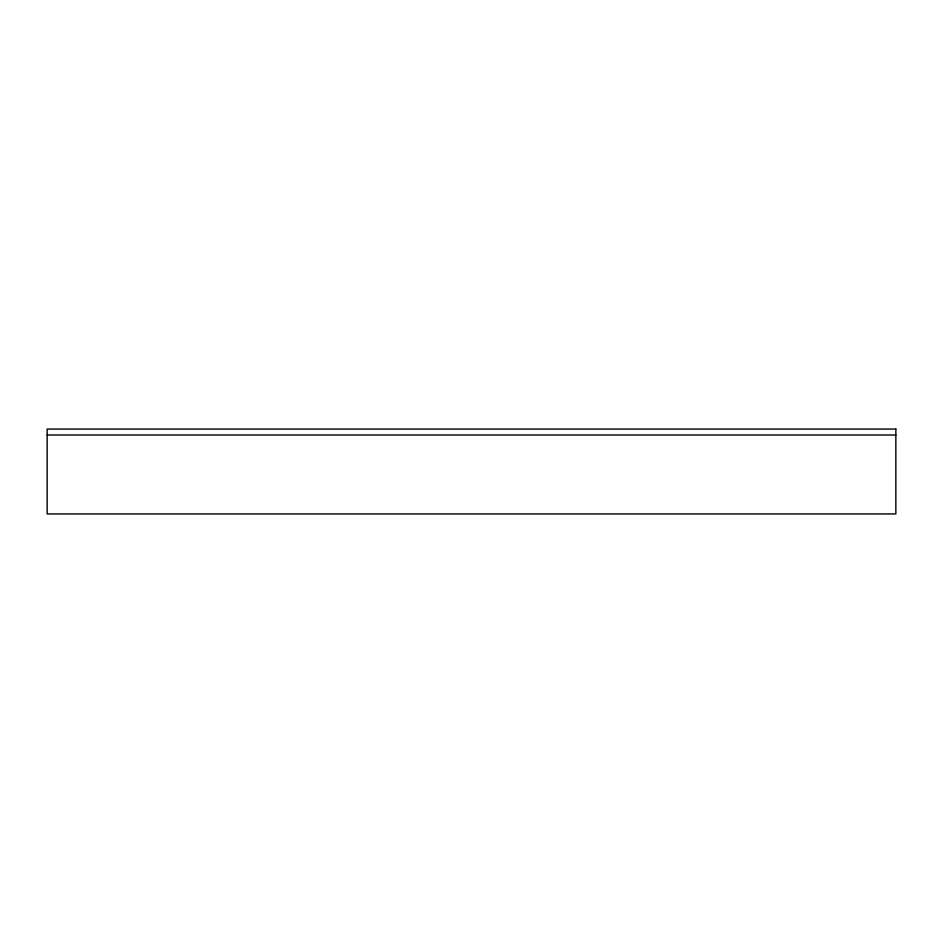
<?xml version="1.0" encoding="UTF-8"?>
<svg xmlns="http://www.w3.org/2000/svg" width="943" height="943" viewBox="0 0 943 943"><rect width="100%" height="100%" fill="white"/><g stroke="black" fill="none" stroke-linecap="round" stroke-linejoin="round"><path stroke-width="1.41" d="M47.15 435.006L895.85 435.006M895.85 429.065L47.15 429.065L47.15 513.935L895.85 513.935L895.85 429.065"/></g></svg>
